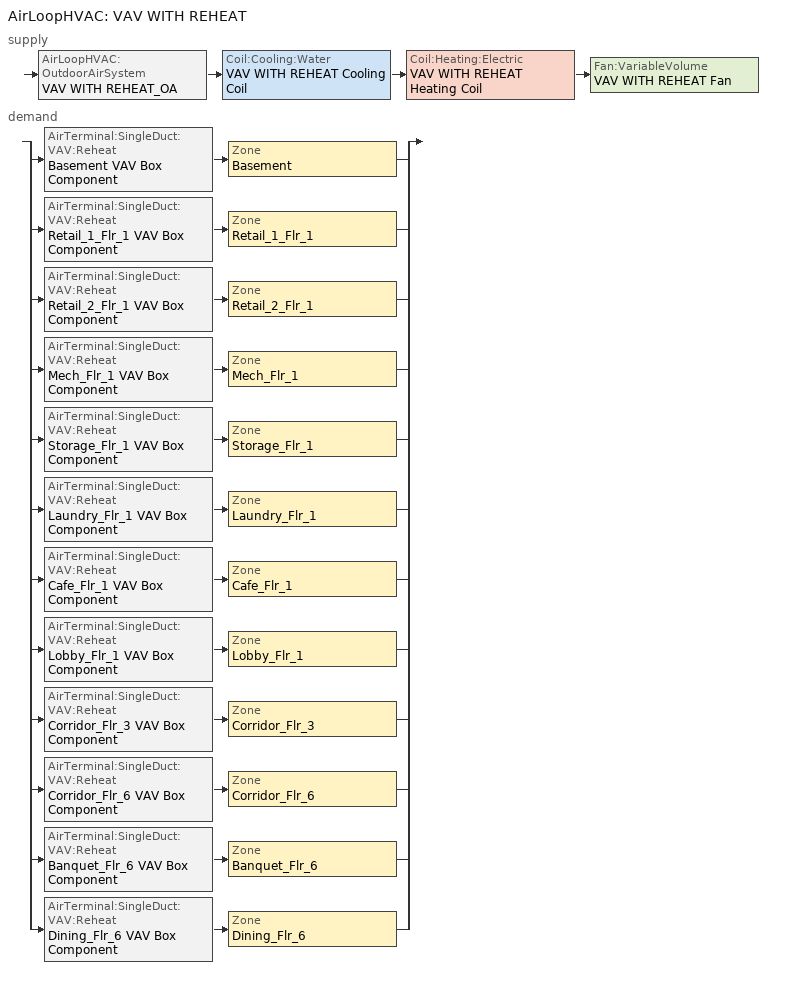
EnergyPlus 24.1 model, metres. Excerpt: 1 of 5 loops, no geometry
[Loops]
AirLoopHVAC 'VAV WITH REHEAT'
 supply: AirLoopHVAC:OutdoorAirSystem 'VAV WITH REHEAT_OA' > Coil:Cooling:Water 'VAV WITH REHEAT Cooling Coil' > Coil:Heating:Electric 'VAV WITH REHEAT Heating Coil' > Fan:VariableVolume 'VAV WITH REHEAT Fan'
 demand: split
  | AirTerminal:SingleDuct:VAV:Reheat 'Basement VAV Box Component' > Zone 'Basement'
  | AirTerminal:SingleDuct:VAV:Reheat 'Retail_1_Flr_1 VAV Box Component' > Zone 'Retail_1_Flr_1'
  | AirTerminal:SingleDuct:VAV:Reheat 'Retail_2_Flr_1 VAV Box Component' > Zone 'Retail_2_Flr_1'
  | AirTerminal:SingleDuct:VAV:Reheat 'Mech_Flr_1 VAV Box Component' > Zone 'Mech_Flr_1'
  | AirTerminal:SingleDuct:VAV:Reheat 'Storage_Flr_1 VAV Box Component' > Zone 'Storage_Flr_1'
  | AirTerminal:SingleDuct:VAV:Reheat 'Laundry_Flr_1 VAV Box Component' > Zone 'Laundry_Flr_1'
  | AirTerminal:SingleDuct:VAV:Reheat 'Cafe_Flr_1 VAV Box Component' > Zone 'Cafe_Flr_1'
  | AirTerminal:SingleDuct:VAV:Reheat 'Lobby_Flr_1 VAV Box Component' > Zone 'Lobby_Flr_1'
  | AirTerminal:SingleDuct:VAV:Reheat 'Corridor_Flr_3 VAV Box Component' > Zone 'Corridor_Flr_3'
  | AirTerminal:SingleDuct:VAV:Reheat 'Corridor_Flr_6 VAV Box Component' > Zone 'Corridor_Flr_6'
  | AirTerminal:SingleDuct:VAV:Reheat 'Banquet_Flr_6 VAV Box Component' > Zone 'Banquet_Flr_6'
  | AirTerminal:SingleDuct:VAV:Reheat 'Dining_Flr_6 VAV Box Component' > Zone 'Dining_Flr_6'
[AirLoopHVAC]
VAV WITH REHEAT: Design supply air flow rate=Autosize
[AirTerminal:SingleDuct:VAV:Reheat] Availability schedule=ALWAYS_ON; Constant minimum air flow fraction=0.547; Convergence tolerance=0.001; Damper heating action=ReverseWithLimits; Maximum air flow rate=Autosize; Maximum flow fraction during reheat=0.5; Maximum hot water or steam flow rate=Autosize; Maximum reheat air temperature=40; Minimum hot water or steam flow rate=0; Zone minimum air flow input method=Constant
Name | Reheat coil
Banquet_Flr_6 VAV Box Component | Banquet_Flr_6 VAV Box Reheat Coil
Basement VAV Box Component | Basement VAV Box Reheat Coil
Cafe_Flr_1 VAV Box Component | Cafe_Flr_1 VAV Box Reheat Coil
Corridor_Flr_3 VAV Box Component | Corridor_Flr_3 VAV Box Reheat Coil
Corridor_Flr_6 VAV Box Component | Corridor_Flr_6 VAV Box Reheat Coil
Dining_Flr_6 VAV Box Component | Dining_Flr_6 VAV Box Reheat Coil
Laundry_Flr_1 VAV Box Component | Laundry_Flr_1 VAV Box Reheat Coil
Lobby_Flr_1 VAV Box Component | Lobby_Flr_1 VAV Box Reheat Coil
Mech_Flr_1 VAV Box Component | Mech_Flr_1 VAV Box Reheat Coil
Retail_1_Flr_1 VAV Box Component | Retail_1_Flr_1 VAV Box Reheat Coil
Retail_2_Flr_1 VAV Box Component | Retail_2_Flr_1 VAV Box Reheat Coil
Storage_Flr_1 VAV Box Component | Storage_Flr_1 VAV Box Reheat Coil
[Coil:Cooling:Water]
VAV WITH REHEAT Cooling Coil: Availability schedule=Always_On; Design air flow rate=Autosize; Design inlet air humidity ratio=Autosize; Design inlet air temperature=Autosize; Design inlet water temperature=Autosize; Design outlet air humidity ratio=Autosize; Design outlet air temperature=Autosize; Design water flow rate=Autosize; Heat exchanger configuration=CrossFlow; Type of analysis=SimpleAnalysis
[Coil:Heating:Electric] Availability schedule=Always_On; Efficiency=1; Nominal capacity=Autosize
Banquet_Flr_6 VAV Box Reheat Coil; Basement VAV Box Reheat Coil; Cafe_Flr_1 VAV Box Reheat Coil; Corridor_Flr_3 VAV Box Reheat Coil; Corridor_Flr_6 VAV Box Reheat Coil; Dining_Flr_6 VAV Box Reheat Coil; Laundry_Flr_1 VAV Box Reheat Coil; Lobby_Flr_1 VAV Box Reheat Coil; Mech_Flr_1 VAV Box Reheat Coil; Retail_1_Flr_1 VAV Box Reheat Coil; Retail_2_Flr_1 VAV Box Reheat Coil; Storage_Flr_1 VAV Box Reheat Coil; VAV WITH REHEAT Heating Coil
[Controller:MechanicalVentilation]
VAV WITH REHEAT_DCV: Availability schedule=ALWAYS_ON; Demand controlled ventilation=Yes; System outdoor air method=ZoneSum; Zone or zonelist name 1=Basement; Design specification outdoor air object name 1=SZ DSOA Basement; Design specification zone air distribution object name 1=CM DSZAD Building; Zone or zonelist name 2=Retail_1_Flr_1; Design specification outdoor air object name 2=SZ DSOA Retail_1_Flr_1; Design specification zone air distribution object name 2=CM DSZAD Building; Zone or zonelist name 3=Retail_2_Flr_1; Design specification outdoor air object name 3=SZ DSOA Retail_2_Flr_1; Design specification zone air distribution object name 3=CM DSZAD Building; Zone or zonelist name 4=Mech_Flr_1; Design specification outdoor air object name 4=SZ DSOA Mech_Flr_1; Design specification zone air distribution object name 4=CM DSZAD Building; Zone or zonelist name 5=Storage_Flr_1; Design specification outdoor air object name 5=SZ DSOA Storage_Flr_1; Design specification zone air distribution object name 5=CM DSZAD Building; Zone or zonelist name 6=Laundry_Flr_1; Design specification outdoor air object name 6=SZ DSOA Laundry_Flr_1; Design specification zone air distribution object name 6=CM DSZAD Building; Zone or zonelist name 7=Cafe_Flr_1; Design specification outdoor air object name 7=SZ DSOA Cafe_Flr_1; Design specification zone air distribution object name 7=CM DSZAD Building; Zone or zonelist name 8=Lobby_Flr_1; Design specification outdoor air object name 8=SZ DSOA Lobby_Flr_1; Design specification zone air distribution object name 8=CM DSZAD Building; Zone or zonelist name 9=Corridor_Flr_3; Design specification outdoor air object name 9=SZ DSOA Corridor_Flr_3; Design specification zone air distribution object name 9=CM DSZAD Building; Zone or zonelist name 10=Corridor_Flr_6; Design specification outdoor air object name 10=SZ DSOA Corridor_Flr_6; Design specification zone air distribution object name 10=CM DSZAD Building; Zone or zonelist name 11=Banquet_Flr_6; Design specification outdoor air object name 11=SZ DSOA Banquet_Flr_6; Design specification zone air distribution object name 11=CM DSZAD Building; Zone or zonelist name 12=Dining_Flr_6; Design specification outdoor air object name 12=SZ DSOA Dining_Flr_6; Design specification zone air distribution object name 12=CM DSZAD Building
[Controller:OutdoorAir]
VAV WITH REHEAT_OA_Controller: Economizer control action type=ModulateFlow; Economizer control type=DifferentialEnthalpy; Economizer maximum limit enthalpy=64000; Heat recovery bypass control type=BypassWhenOAFlowGreaterThanMinimum; Lockout type=LockoutWithHeating; Maximum outdoor air flow rate=Autosize; Mechanical ventilation controller=VAV WITH REHEAT_DCV; Minimum limit type=FixedMinimum; Minimum outdoor air flow rate=Autosize; Minimum outdoor air schedule=MinOA_MotorizedDamper_Sched
[Controller:WaterCoil]
VAV WITH REHEAT_CoolC_Controller: Action=Reverse; Actuator variable=Flow; Control variable=Temperature; Maximum actuated flow=Autosize; Minimum actuated flow=0
[DesignSpecification:OutdoorAir] Outdoor air method=Flow/Area
Name | Outdoor air flow per zone floor area
SZ DSOA Banquet_Flr_6; SZ DSOA Cafe_Flr_1; SZ DSOA Dining_Flr_6 | 0.0035814
SZ DSOA Basement | 0.0004318
SZ DSOA Corridor_Flr_3; SZ DSOA Corridor_Flr_6 | 0.0003048
SZ DSOA Laundry_Flr_1; SZ DSOA Mech_Flr_1 | 0
SZ DSOA Lobby_Flr_1 | 0.0014478
SZ DSOA Retail_1_Flr_1; SZ DSOA Retail_2_Flr_1 | 0.0011811
SZ DSOA Storage_Flr_1 | 0.000609599
[DesignSpecification:ZoneAirDistribution] Zone air distribution effectiveness in cooling mode=1; Zone air distribution effectiveness in heating mode=1
Name | Minimum zone ventilation efficiency
CM DSZAD Building
VAV_Zone_AirDistribution | 0.6
[Fan:VariableVolume]
VAV WITH REHEAT Fan: Availability schedule=HVACOperationSchd; Fan power coefficient 1=0.0408; Fan power coefficient 2=0.088; Fan power coefficient 3=-0.0729; Fan power coefficient 4=0.9437; Fan power coefficient 5=0; Fan power minimum air flow rate=0; Fan power minimum flow rate input method=FixedFlowRate; Fan total efficiency=0.6201; Maximum flow rate=Autosize; Motor efficiency=0.954; Motor in airstream fraction=1; Pressure rise=1389.42
[Fan:ZoneExhaust] End use subcategory=General
Name | Availability schedule | Fan total efficiency | Maximum flow rate | Pressure rise | Balanced exhaust fraction schedule
Banquet_Flr_6 Exhaust Fan; Dining_Flr_6 Exhaust Fan | Kitchen_Exhaust_SCH | 1 | 0.873103 | 0
Laundry_Flr_1 Exhaust Fan | Hours_of_operation | 0.385 | 0.235974 | 125 | Laundry_Flr_1 Exhaust Fan Balanced Exhaust Fraction Schedule
Lobby_Flr_1 Exhaust Fan | Hours_of_operation | 1 | 0 | 0
[HeatExchanger:AirToAir:SensibleAndLatent]
VAV WITH REHEAT OA Heat Recovery: Availability schedule=Always_On; Frost control type=ExhaustOnly; Heat exchanger type=Rotary; Initial defrost time fraction=0.167; Latent effectiveness at 100 cooling air flow=0.475; Latent effectiveness at 100 heating air flow=0.495; Latent effectiveness of cooling air flow curve=LatentCoolingEffectiveness_fFlow; Latent effectiveness of heating air flow curve=LatentHeatingEffectiveness_fFlow; Nominal electric power=7977.801; Nominal supply air flow rate=Autosize; Rate of defrost time fraction increase=1.44; Sensible effectiveness at 100 cooling air flow=0.651; Sensible effectiveness at 100 heating air flow=0.617; Sensible effectiveness of cooling air flow curve=SensibleCoolingEffectiveness_fFlow; Sensible effectiveness of heating air flow curve=SensibleHeatingEffectiveness_fFlow; Supply air outlet temperature control=Yes; Threshold temperature=-23.3
[SetpointManager:MixedAir] Control variable=Temperature
Name | Setpoint node or nodelist
VAV WITH REHEAT_CoolC SAT Manager | VAV WITH REHEAT_CoolC-VAV WITH REHEAT_HeatCNode
VAV WITH REHEAT_HeatC MixedAir Manager | VAV WITH REHEAT_HeatC-VAV WITH REHEAT FanNode
VAV WITH REHEAT_OAMixed Air Temp Manager | VAV WITH REHEAT_OA-VAV WITH REHEAT_CoolCNode
[SetpointManager:OutdoorAirPretreat]
VAV WITH REHEAT Heat Exchanger Supply Air Temp Manager: Control variable=Temperature; Maximum setpoint humidity ratio=1; Maximum setpoint temperature=99; Minimum setpoint humidity ratio=1e-05; Minimum setpoint temperature=-99; Setpoint node or nodelist=VAV WITH REHEAT Heat Recovery Outlet Node
[SetpointManager:Scheduled]
VAV WITH REHEAT SAT setpoint: Control variable=Temperature; Schedule=Cool-Supply-Air-Temp-Sch; Setpoint node or nodelist=VAV WITH REHEAT Supply Equipment Outlet Node
[Sizing:System]
VAV WITH REHEAT: 100 outdoor air in cooling=No; 100 outdoor air in heating=No; Central cooling capacity control method=VAV; Central cooling design supply air humidity ratio=0.0085; Central cooling design supply air temperature=12.8; Central heating design supply air humidity ratio=0.008; Central heating design supply air temperature=16.7; Central heating maximum system air flow ratio=0.3; Cooling design capacity=Autosize; Cooling design capacity method=CoolingDesignCapacity; Cooling supply air flow rate=0; Cooling supply air flow rate method=DesignDay; Design outdoor air flow rate=11.04921; Heating design capacity=Autosize; Heating design capacity method=HeatingDesignCapacity; Heating supply air flow rate=0; Heating supply air flow rate method=DesignDay; Precool design humidity ratio=0.008; Precool design temperature=12.8; Preheat design humidity ratio=0.008; Preheat design temperature=7; System outdoor air method=ZoneSum; Type of load to size on=Sensible; Type of zone sum to use=Coincident
[Sizing:Zone] Account for dedicated outdoor air system=No; Cooling design air flow rate=0; Cooling minimum air flow fraction=0; Dedicated outdoor air high setpoint temperature for design=25; Dedicated outdoor air low setpoint temperature for design=12.8; Dedicated outdoor air system control strategy=ColdSupplyAir; Design specification zone air distribution object=VAV_Zone_AirDistribution; Heating design air flow method=DesignDay; Heating design air flow rate=0; Zone cooling design supply air humidity ratio=0.0085; Zone cooling design supply air temperature=12.8; Zone cooling design supply air temperature input method=SupplyAirTemperature; Zone heating design supply air humidity ratio=0.008; Zone heating design supply air temperature=38; Zone heating design supply air temperature input method=SupplyAirTemperature
Name | Cooling design air flow method | Design specification outdoor air object | Cooling minimum air flow
Basement | DesignDay | SZ DSOA Basement
Retail_1_Flr_1 | DesignDay | SZ DSOA Retail_1_Flr_1
Retail_2_Flr_1 | DesignDay | SZ DSOA Retail_2_Flr_1
Mech_Flr_1 | DesignDay | SZ DSOA Mech_Flr_1
Storage_Flr_1 | DesignDay | SZ DSOA Storage_Flr_1
Laundry_Flr_1 | DesignDayWithLimit | SZ DSOA Laundry_Flr_1 | 0.235974
Cafe_Flr_1 | DesignDay | SZ DSOA Cafe_Flr_1
Lobby_Flr_1 | DesignDay | SZ DSOA Lobby_Flr_1
Corridor_Flr_3 | DesignDay | SZ DSOA Corridor_Flr_3
Corridor_Flr_6 | DesignDay | SZ DSOA Corridor_Flr_6
Banquet_Flr_6 | DesignDay | SZ DSOA Banquet_Flr_6
Dining_Flr_6 | DesignDay | SZ DSOA Dining_Flr_6
[ThermostatSetpoint:DualSetpoint] Cooling setpoint temperature schedule=CLGSETP_SCH; Heating setpoint temperature schedule=HTGSETP_SCH
Banquet_Flr_6 Dual SP Control; Basement Dual SP Control; Cafe_Flr_1 Dual SP Control; Corridor_Flr_3 Dual SP Control; Corridor_Flr_6 Dual SP Control; Dining_Flr_6 Dual SP Control; Laundry_Flr_1 Dual SP Control; Lobby_Flr_1 Dual SP Control; Mech_Flr_1 Dual SP Control; Retail_1_Flr_1 Dual SP Control; Retail_2_Flr_1 Dual SP Control; Storage_Flr_1 Dual SP Control
[WaterHeater:Mixed]
SWH Laundry G Water Heater: Ambient temperature indicator=Zone; Ambient temperature zone=BASEMENT; Deadband temperature difference=0.1; Heater control type=Cycle; Heater fuel type=NaturalGas; Heater maximum capacity=163316; Heater minimum capacity=0; Heater thermal efficiency=0.803989; Maximum temperature limit=85; Off cycle loss coefficient to ambient temperature=11.2541; Off cycle parasitic fuel type=NaturalGas; Off cycle parasitic heat fraction to tank=0; On cycle loss coefficient to ambient temperature=11.2541; On cycle parasitic fuel type=NaturalGas; Peak use flow rate=0.000516; Setpoint temperature schedule=Laundry Setpoint Temp Schedule; Tank volume=1.13562; Use flow rate fraction schedule=LAUNDRY_SWH_SCH
[ZoneControl:Thermostat] Control type schedule=Dual Zone Control Type Sched
Name | Zone or zonelist | Control 1
Banquet_Flr_6 Thermostat | Banquet_Flr_6 | Banquet_Flr_6 Dual SP Control
Basement Thermostat | Basement | Basement Dual SP Control
Cafe_Flr_1 Thermostat | Cafe_Flr_1 | Cafe_Flr_1 Dual SP Control
Corridor_Flr_3 Thermostat | Corridor_Flr_3 | Corridor_Flr_3 Dual SP Control
Corridor_Flr_6 Thermostat | Corridor_Flr_6 | Corridor_Flr_6 Dual SP Control
Dining_Flr_6 Thermostat | Dining_Flr_6 | Dining_Flr_6 Dual SP Control
Laundry_Flr_1 Thermostat | Laundry_Flr_1 | Laundry_Flr_1 Dual SP Control
Lobby_Flr_1 Thermostat | Lobby_Flr_1 | Lobby_Flr_1 Dual SP Control
Mech_Flr_1 Thermostat | Mech_Flr_1 | Mech_Flr_1 Dual SP Control
Retail_1_Flr_1 Thermostat | Retail_1_Flr_1 | Retail_1_Flr_1 Dual SP Control
Retail_2_Flr_1 Thermostat | Retail_2_Flr_1 | Retail_2_Flr_1 Dual SP Control
Storage_Flr_1 Thermostat | Storage_Flr_1 | Storage_Flr_1 Dual SP Control
[Zone equipment]
Banquet_Flr_6: Banquet_Flr_6 Exhaust Fan, Banquet_Flr_6 VAV Box Component
Basement: Basement VAV Box Component
Cafe_Flr_1: Cafe_Flr_1 VAV Box Component
Corridor_Flr_3: Corridor_Flr_3 VAV Box Component
Corridor_Flr_6: Corridor_Flr_6 VAV Box Component
Dining_Flr_6: Dining_Flr_6 Exhaust Fan, Dining_Flr_6 VAV Box Component
Laundry_Flr_1: Laundry_Flr_1 Exhaust Fan, Laundry_Flr_1 VAV Box Component
Lobby_Flr_1: Lobby_Flr_1 Exhaust Fan, Lobby_Flr_1 VAV Box Component
Mech_Flr_1: Mech_Flr_1 VAV Box Component
Retail_1_Flr_1: Retail_1_Flr_1 VAV Box Component
Retail_2_Flr_1: Retail_2_Flr_1 VAV Box Component
Storage_Flr_1: Storage_Flr_1 VAV Box Component
[Curve:Cubic] Input unit type for x=Dimensionless; Maximum value of x=1; Minimum value of x=0.53252; Output unit type=Dimensionless
Name | Coefficient1 constant | Coefficient2 x | Coefficient3 x 2 | Coefficient4 x 3
LatentCoolingEffectiveness_fFlow | 2.9037 | -6.029 | 6.7197 | -2.5911
LatentHeatingEffectiveness_fFlow | 2.0928 | -3.5519 | 4.3516 | -1.8925
SensibleCoolingEffectiveness_fFlow | 1.39832 | -1.01487 | 1.092 | -0.4755
SensibleHeatingEffectiveness_fFlow | 1.41364 | -1.05706 | 1.12342 | -0.47997
[Schedule:Compact]
ALWAYS_ON; HVACOperationSchd; Hours_of_operation; MinOA_MotorizedDamper_Sched: Through: 12/31, For: AllDays, Until: 24:00, 1
CLGSETP_SCH: Through: 12/31, For: AllDays, Until: 24:00, 24
Cool-Supply-Air-Temp-Sch: Through: 12/31, For: AllDays, Until: 24:00, 12.8
Dual Zone Control Type Sched: Through: 12/31, For: AllDays, Until: 24:00, 4
HTGSETP_SCH: Through: 12/31, For: AllDays, Until: 24:00, 21
Kitchen_Exhaust_SCH: Through: 12/31, For: AllDays, Until: 07:00, 0, Until: 24:00, 1
LAUNDRY_SWH_SCH: THROUGH: 12/31, FOR: AllDays, UNTIL: 17:00, 0, UNTIL: 24:00, 1
Laundry Setpoint Temp Schedule: THROUGH: 12/31, FOR: AllDays, UNTIL: 24:00, 82.22
Laundry_Flr_1 Exhaust Fan Balanced Exhaust Fraction Schedule: Through: 12/31, For: AllDays, Until: 24:00, 0
